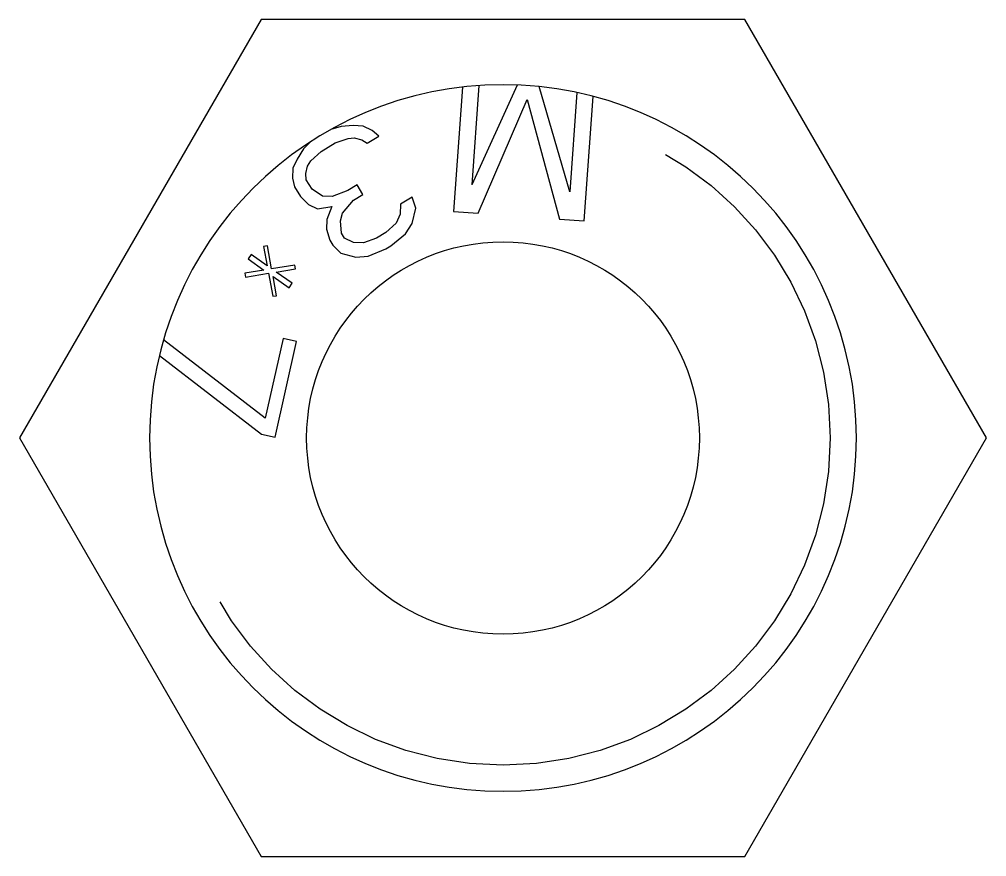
# Model space of a CAD drawing. Header units: millimetres. Extents: x 0 to 1189, y 25 to 866.
# Drawn here: x 493.21 to 500.6, y 493.77 to 500.17 of the extents above; entities that cross this region are included whole.
import ezdxf

# ---------------------------------------------------------------- set-up
doc = ezdxf.new("R2010")
doc.units = ezdxf.units.MM
doc.header["$LTSCALE"] = 65.395
doc.linetypes.add('HIDDEN', pattern=[0.2, 0.1, -0.1])
doc.layers.get('0').update_dxf_attribs({"linetype": 'CONTINUOUS'})
doc.layers.add('02___PRT_ALL_AXES', color=7, linetype='CONTINUOUS')
doc.layers.add('DEFAULT_2', color=8, linetype='HIDDEN')

msp = doc.modelspace()

# ---------------------------------------------------------------- linework, layer by layer
at = {"color": 7, "linetype": 'Continuous'}
for p, q in [((496.5927, 499.6486), (496.5247, 498.6977)), ((497.011, 499.6642), (496.6645, 498.901)), ((496.7188, 499.6602), (496.6645, 498.901)), ((497.4126, 498.8476), (497.1782, 499.6522)), ((497.4669, 499.6067), (497.4126, 498.8476)), ((497.5221, 498.6264), (497.5901, 499.5773)), ((496.7117, 498.6843), (497.0871, 499.5534)), ((497.0871, 499.5534), (497.3351, 498.6398)), ((495.758, 499.3544), (495.6646, 499.3479)), ((495.8335, 499.3502), (495.758, 499.3544)), ((495.9021, 499.3169), (495.8335, 499.3502)), ((495.6646, 499.3479), (495.5879, 499.3249)), ((495.9528, 499.273), (495.9021, 499.3169)), ((495.4352, 499.2331), (495.379, 499.1762)), ((495.5121, 499.1569), (495.6192, 499.2213)), ((495.6192, 499.2213), (495.7194, 499.2568)), ((495.7194, 499.2568), (495.7661, 499.26)), ((495.7661, 499.26), (495.8238, 499.245)), ((495.8238, 499.245), (495.8635, 499.2193)), ((495.8635, 499.2193), (495.9528, 499.273)), ((495.379, 499.1762), (495.3295, 499.0968)), ((495.4338, 499.085), (495.5121, 499.1569)), ((495.3295, 499.0968), (495.2978, 499.0281)), ((495.409, 499.0453), (495.4338, 499.085)), ((495.2978, 499.0281), (495.295, 498.9519)), ((495.3953, 498.9873), (495.409, 499.0453)), ((495.3993, 498.9401), (495.3953, 498.9873)), ((495.295, 498.9519), (495.3101, 498.8865)), ((495.4432, 498.8672), (495.3993, 498.9401)), ((495.3101, 498.8865), (495.3539, 498.8135)), ((495.5228, 498.8157), (495.4432, 498.8672)), ((495.7163, 498.8577), (495.5982, 498.8115)), ((495.7877, 498.9006), (495.7163, 498.8577)), ((495.8316, 498.8277), (495.7877, 498.9006)), ((495.3539, 498.8135), (495.4156, 498.7513)), ((495.5982, 498.8115), (495.5228, 498.8157)), ((495.675, 498.6838), (495.7602, 498.7847)), ((495.7602, 498.7847), (495.8316, 498.8277)), ((496.2091, 498.8064), (496.1198, 498.7527)), ((496.2351, 498.7227), (496.2091, 498.8064)), ((495.4156, 498.7513), (495.4842, 498.7181)), ((495.4842, 498.7181), (495.5954, 498.7353)), ((495.5954, 498.7353), (495.5569, 498.6377)), ((495.6612, 498.6259), (495.675, 498.6838)), ((496.1198, 498.7527), (496.117, 498.6765)), ((496.2075, 498.6068), (496.2351, 498.7227)), ((496.5247, 498.6977), (496.7117, 498.6843)), ((495.5569, 498.6377), (495.5541, 498.5615)), ((495.6694, 498.5315), (495.6612, 498.6259)), ((496.117, 498.6765), (496.0853, 498.6078)), ((497.3351, 498.6398), (497.5221, 498.6264)), ((495.5541, 498.5615), (495.5801, 498.4778)), ((496.007, 498.5359), (495.9356, 498.493)), ((496.0853, 498.6078), (496.007, 498.5359)), ((496.158, 498.5274), (496.2075, 498.6068)), ((495.5801, 498.4778), (495.602, 498.4414)), ((495.6913, 498.495), (495.6694, 498.5315)), ((495.7599, 498.4618), (495.6913, 498.495)), ((495.8354, 498.4575), (495.7599, 498.4618)), ((495.9356, 498.493), (495.8354, 498.4575)), ((496.044, 498.434), (496.158, 498.5274)), ((495.102, 498.4348), (495.0726, 498.43)), ((495.0726, 498.43), (495.0999, 498.2836)), ((495.1348, 498.2592), (495.102, 498.4348)), ((495.602, 498.4414), (495.6637, 498.3792)), ((495.8724, 498.3556), (496.0083, 498.4126)), ((496.0083, 498.4126), (496.044, 498.434)), ((494.978, 498.3692), (494.9541, 498.335)), ((494.9541, 498.335), (495.076, 498.2495)), ((495.0999, 498.2836), (494.978, 498.3692)), ((495.6637, 498.3792), (495.779, 498.3492)), ((495.779, 498.3492), (495.8724, 498.3556)), ((495.076, 498.2495), (494.9291, 498.2253)), ((495.311, 498.2882), (495.1348, 498.2592)), ((495.1696, 498.2348), (495.3165, 498.259)), ((495.3165, 498.259), (495.311, 498.2882)), ((494.9291, 498.2253), (494.9345, 498.196)), ((494.9345, 498.196), (495.1108, 498.2251)), ((495.1108, 498.2251), (495.1436, 498.0494)), ((495.1457, 498.2007), (495.2676, 498.1151)), ((495.173, 498.0543), (495.1457, 498.2007)), ((495.2915, 498.1492), (495.1696, 498.2348)), ((495.2676, 498.1151), (495.2915, 498.1492)), ((495.1436, 498.0494), (495.173, 498.0543)), ((495.2216, 497.7276), (495.0849, 497.1177)), ((495.3254, 497.7043), (495.2216, 497.7276)), ((495.0849, 497.1177), (494.3085, 497.7164)), ((495.1613, 496.9724), (495.3254, 497.7043)), ((494.277, 497.5976), (495.0575, 496.9957)), ((495.0575, 496.9957), (495.1613, 496.9724))]:
    msp.add_line(p, q, dxfattribs=at)
msp.add_circle((496.9022, 496.9664), 1.5, dxfattribs=at)
msp.add_arc((496.9022, 496.9664), 2.7, 0, 180, dxfattribs=at)
at = {"layer": '02___PRT_ALL_AXES', "color": 7, "linetype": 'Continuous'}
msp.add_circle((496.9022, 496.9664), 1.5, dxfattribs=at)
msp.add_arc((496.9022, 496.9664), 2.7, 180, 360, dxfattribs=at)
at = {"layer": 'DEFAULT_2', "color": 8, "linetype": 'HIDDEN'}
for p, q in [((495.0547, 500.1664), (493.2072, 496.9664)), ((498.7497, 500.1664), (495.0547, 500.1664)), ((500.5972, 496.9664), (498.7497, 500.1664)), ((493.2072, 496.9664), (495.0547, 493.7664)), ((498.7497, 493.7664), (500.5972, 496.9664)), ((495.0547, 493.7664), (498.7497, 493.7664))]:
    msp.add_line(p, q, dxfattribs=at)
msp.add_circle((496.9022, 496.9664), 2.5, dxfattribs=at)

doc.saveas('drawing.dxf')
